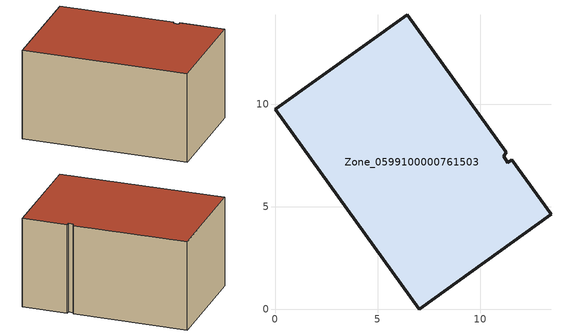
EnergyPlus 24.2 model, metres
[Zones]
Zone_0599100000761503
 floor ground (C_G): 11.13,7.47 11.34,7.15 11.53,7.29 13.44,4.63 7.03,0 0,9.74 6.43,14.36 11.27,7.65 z0
 wall outside (C_F): 7.03,0 13.44,4.63 11.53,7.29 11.34,7.15 11.13,7.47 11.27,7.65 6.43,14.36 0,9.74 7.03,0 z0:6.65
 roof outside (C_R): 11.27,7.65 6.43,14.36 0,9.74 7.03,0 13.44,4.63 11.53,7.29 11.34,7.15 11.13,7.47 z6.65
[BUILDING]
Pand.0599100000761503: North Axis=0; Terrain=City; Loads Convergence Tolerance Value=0.04; Temperature Convergence Tolerance Value=0.4; Solar Distribution=FullExterior; Maximum Number of Warmup Days=25; Minimum Number of Warmup Days=1
[Site:Location]
Rotterdam.The.Hague.AP_ZH_NLD Design_Conditions: Latitude=51.96; Longitude=4.45; Time Zone=1; Elevation=-4.5
[SITE:GROUNDTEMPERATURE:BUILDINGSURFACE]
18, 18, 18, 18, 18, 18, 18, 18, 18, 18, 18, 18
[MATERIAL] Thermal Absorptance=0.9; Solar Absorptance=0.7; Visible Absorptance=0.7
Name | Roughness | Thickness | Conductivity | Density | Specific Heat
G.D.2006-2014 | MediumSmooth | 0.15 | 0.06 | 540 | 1210
F.D.2006-2014 | Rough | 0.3 | 0.12 | 1920 | 840
R.D.2006-2014 | MediumRough | 0.2 | 0.08 | 1500 | 1000
[CONSTRUCTION]
C_G: G.D.2006-2014
C_F: F.D.2006-2014
C_R: R.D.2006-2014
[ZONE]
Zone_0599100000761503: Type=1; Multiplier=1; Ceiling Height=Autocalculate; Volume=Autocalculate; Floor Area=autocalculate; Part of Total Floor Area=Yes
[ZONEINFILTRATION:DESIGNFLOWRATE]
Infil_Zone_0599100000761503: Zone or ZoneList or Space or SpaceList=Zone_0599100000761503; Schedule=AlwaysOn; Design Flow Rate Calculation Method=Flow/Area; Flow Rate per Floor Area=0.0021; Constant Term Coefficient=1; Temperature Term Coefficient=0; Velocity Term Coefficient=0; Velocity Squared Term Coefficient=0
[HVACTEMPLATE:ZONE:IDEALLOADSAIRSYSTEM]
Zone_0599100000761503: Maximum Heating Supply Air Temperature=50; Minimum Cooling Supply Air Temperature=13; Maximum Heating Supply Air Humidity Ratio=0.0156; Minimum Cooling Supply Air Humidity Ratio=0.0077; Heating Limit=NoLimit; Cooling Limit=NoLimit; Dehumidification Control Type=ConstantSensibleHeatRatio; Cooling Sensible Heat Ratio=0.7; Dehumidification Setpoint=60; Humidification Control Type=None; Humidification Setpoint=30; Outdoor Air Method=None; Outdoor Air Flow Rate per Person=0.00944; Outdoor Air Flow Rate per Zone Floor Area=0; Outdoor Air Flow Rate per Zone=0; Demand Controlled Ventilation Type=None; Outdoor Air Economizer Type=NoEconomizer; Heat Recovery Type=None; Sensible Heat Recovery Effectiveness=0.7; Latent Heat Recovery Effectiveness=0.65
[ZONECONTROL:THERMOSTAT]
ThermostatControl_Zone_0599100000761503: Zone or ZoneList=Zone_0599100000761503; Control Type Schedule=DualSetpointControlType; Control 1=Thermostat_Zone_0599100000761503; Temperature Difference Between Cutout And Setpoint=0
[THERMOSTATSETPOINT:DUALSETPOINT]
Thermostat_Zone_0599100000761503: Heating Setpoint Temperature Schedule=HeatingSetpoint_Zone_0599100000761503; Cooling Setpoint Temperature Schedule=CoolingSetpoint_Zone_0599100000761503
[SCHEDULE:COMPACT]
HeatingSetpoint_Zone_0599100000761503: Through: 12/31, For: AllDays, Until: 24:00, 21
CoolingSetpoint_Zone_0599100000761503: Through: 12/31, For: AllDays, Until: 24:00, 24
DualSetpointControlType: Through: 12/31, For: AllDays, Until: 24:00, 4
AlwaysOn: Through: 12/31, For: AllDays, Until: 24:00, 1
